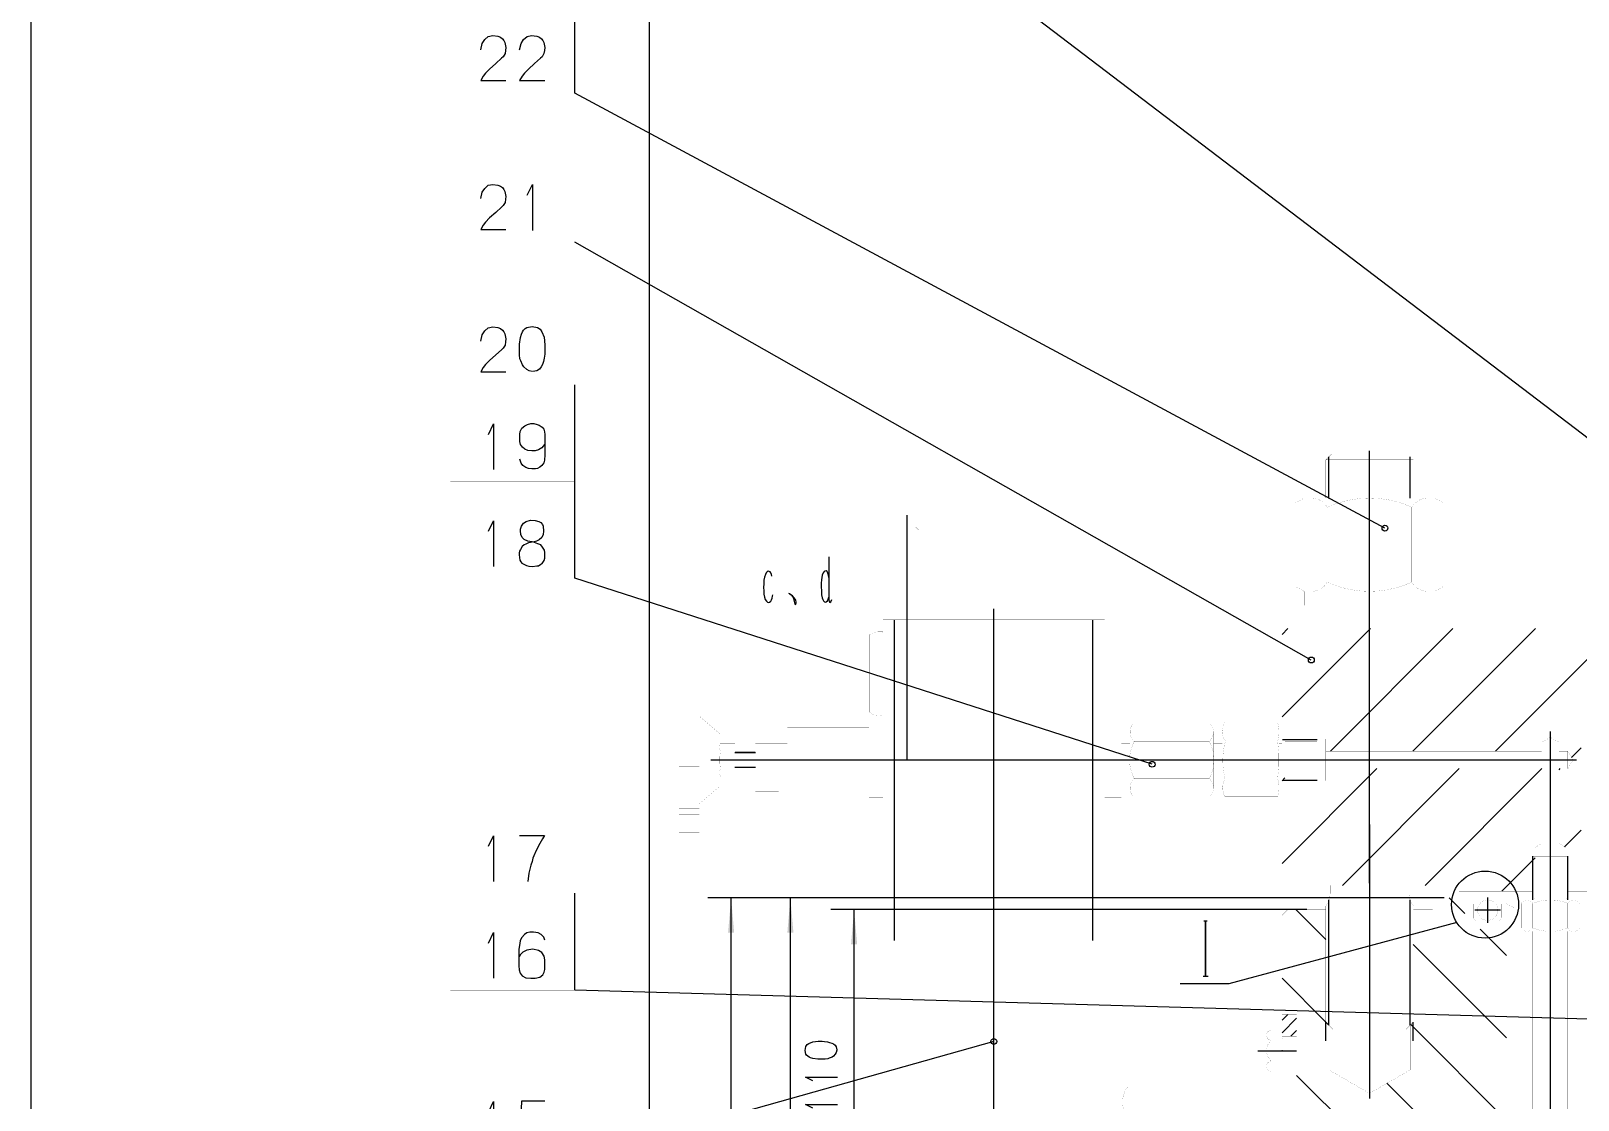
# Model space of a CAD drawing. Extents: x 0 to 2376, y 0 to 3364.
# Drawn here: x 0 to 531, y 1800 to 2167 of the extents above; entities that cross this region are included whole.
import ezdxf

# ---------------------------------------------------------------- set-up
doc = ezdxf.new("R2010")
doc.units = 0
doc.header["$MEASUREMENT"] = 0
doc.linetypes.add('中心线', pattern=[20.6, 15, -1.8, 2, -1.8])
for name, color, linetype in [('6', 7, 'Continuous'), ('7', 7, 'Continuous'), ('8', 7, 'Continuous'), ('9', 7, 'Continuous')]:
    doc.layers.add(name, color=color, linetype=linetype)

# ---------------------------------------------------------------- blocks, each defined once
blk = doc.blocks.new('BLKENT26')
at = {"layer": '6', "color": 1, "linetype": 'Continuous'}
blk.add_line((212.139, 794.521), (212.139, 2440.25), dxfattribs=at)
blk = doc.blocks.new('BLKENT27')
at = {"layer": '6', "color": 1, "linetype": 'Continuous'}
for p, q in [((437.515, 1865.68), (274.264, 1865.68)), ((282.264, 1752.68), (282.264, 1865.68)), ((389.924, 1752.68), (274.264, 1752.68))]:
    blk.add_line(p, q, dxfattribs=at)
at = {"layer": '6', "color": 2, "linetype": 'Continuous'}
for p, q in [((266.136, 1819.34), (266.752, 1819.74)), ((266.752, 1819.74), (268.096, 1820.26)), ((268.096, 1820.26), (269.888, 1820.48)), ((269.888, 1820.48), (271.344, 1820.48)), ((271.344, 1820.48), (272.128, 1820.44)), ((272.128, 1820.44), (273.136, 1820.29)), ((273.136, 1820.29), (273.864, 1820.11)), ((273.864, 1820.11), (274.592, 1819.89)), ((274.592, 1819.89), (275.152, 1819.6)), ((265.464, 1817.37), (265.744, 1818.68)), ((265.744, 1816.12), (265.464, 1817.37)), ((265.744, 1818.68), (266.136, 1819.34)), ((265.968, 1815.76), (265.744, 1816.12)), ((266.36, 1815.35), (265.968, 1815.76)), ((266.808, 1815.1), (266.36, 1815.35)), ((267.312, 1814.84), (266.808, 1815.1)), ((268.152, 1814.58), (267.312, 1814.84)), ((269.776, 1814.36), (268.152, 1814.58)), ((272.296, 1814.4), (271.736, 1814.36)), ((273.248, 1814.47), (272.296, 1814.4)), ((273.752, 1814.66), (273.248, 1814.47)), ((274.704, 1815.1), (273.752, 1814.66)), ((275.152, 1815.39), (274.704, 1815.1)), ((275.152, 1819.6), (275.768, 1819.16)), ((275.824, 1816.12), (275.152, 1815.39)), ((275.768, 1819.16), (276.104, 1818.54)), ((276.16, 1816.67), (275.824, 1816.12)), ((276.104, 1818.54), (276.328, 1817.55)), ((276.328, 1817.4), (276.16, 1816.67)), ((271.736, 1814.36), (269.776, 1814.36)), ((268.152, 1806.9), (265.632, 1808.14)), ((265.632, 1808.14), (276.608, 1808.14)), ((268.152, 1797.56), (265.632, 1798.81)), ((265.632, 1798.81), (276.608, 1798.81))]:
    blk.add_line(p, q, dxfattribs=at)
at = {"layer": '6', "color": 1, "linetype": 'Continuous'}
for points in [[(282.264, 1865.68), (283.31, 1853.73), (281.218, 1853.73)], [(282.264, 1752.68), (281.218, 1764.64), (283.31, 1764.64)]]:
    blk.add_solid(points, dxfattribs=at)
blk = doc.blocks.new('BLKENT29')
at = {"layer": '6', "color": 1, "linetype": 'Continuous'}
for p, q in [((484.647, 1869.66), (252.419, 1869.66)), ((260.419, 1499.68), (260.419, 1869.66))]:
    blk.add_line(p, q, dxfattribs=at)
blk.add_solid([(260.419, 1869.66), (261.465, 1857.71), (259.373, 1857.71)], dxfattribs=at)
blk = doc.blocks.new('BLKENT35')
at = {"layer": '6', "color": 1, "linetype": 'Continuous'}
for p, q in [((484.647, 1869.66), (232.097, 1869.66)), ((240.097, 1424.68), (240.097, 1869.66))]:
    blk.add_line(p, q, dxfattribs=at)
blk.add_solid([(240.097, 1869.66), (241.143, 1857.71), (239.051, 1857.71)], dxfattribs=at)
blk = doc.blocks.new('BLKENT43')
at = {"layer": '7', "color": 1, "linetype": 'Continuous'}
for p, q in [((429.013, 1827.69), (431.007, 1829.68)), ((429.013, 1823.44), (434.017, 1828.45)), ((432.073, 1822.26), (434.017, 1824.21))]:
    blk.add_line(p, q, dxfattribs=at)
blk = doc.blocks.new('BLKENT63')
at = {"layer": '7', "color": 1, "linetype": 'Continuous'}
for p, q in [((429.017, 1881.5), (461.501, 1913.98)), ((429.017, 1909.78), (430.017, 1910.78)), ((449.766, 1873.96), (489.786, 1913.98)), ((478.05, 1873.96), (518.07, 1913.98)), ((504.334, 1871.96), (515.767, 1883.39))]:
    blk.add_line(p, q, dxfattribs=at)
blk = doc.blocks.new('BLKENT64')
at = {"layer": '7', "color": 1, "linetype": 'Continuous'}
for p, q in [((491.667, 1864.28), (486.284, 1869.66)), ((444.017, 1855.36), (433.695, 1865.68)), ((506.017, 1849.93), (496.983, 1858.96)), ((506.017, 1821.64), (474.017, 1853.64)), ((444.017, 1827.07), (429.013, 1842.08)), ((445.096, 1825.99), (444.017, 1827.07)), ((506.017, 1793.36), (473.16, 1826.22)), ((453.126, 1789.68), (434.017, 1808.79)), ((506.017, 1765.07), (464.995, 1806.1)), ((506.017, 1736.79), (489.017, 1753.79)), ((506.017, 1708.51), (489.017, 1725.51)), ((506.017, 1680.22), (489.017, 1697.22)), ((506.017, 1651.94), (489.017, 1668.94)), ((506.017, 1623.65), (489.017, 1640.65)), ((506.017, 1595.37), (489.017, 1612.37)), ((506.017, 1567.08), (489.017, 1584.08)), ((506.017, 1538.8), (489.017, 1555.8)), ((506.017, 1510.52), (489.017, 1527.52))]:
    blk.add_line(p, q, dxfattribs=at)
blk = doc.blocks.new('BLKENT66')
at = {"layer": '7', "color": 1, "linetype": 'Continuous'}
for p, q in [((429.017, 1931.7), (459.301, 1961.98)), ((429.017, 1959.98), (431.017, 1961.98)), ((445.585, 1919.98), (487.585, 1961.98)), ((473.87, 1919.98), (515.87, 1961.98)), ((502.154, 1919.98), (544.154, 1961.98)), ((549.428, 1938.97), (565.016, 1954.56)), ((557.601, 1918.86), (586.222, 1947.48)), ((557.601, 1890.58), (593.017, 1925.99)), ((528.269, 1917.81), (531.601, 1921.14)), ((524.017, 1913.56), (524.438, 1913.98)), ((567.271, 1871.96), (593.017, 1897.71)), ((525.909, 1887.17), (531.601, 1892.86)), ((538.987, 1871.96), (556.663, 1889.64))]:
    blk.add_line(p, q, dxfattribs=at)
blk = doc.blocks.new('BLKENT83')
at = {"layer": '8', "color": 15, "linetype": 'Continuous'}
blk.add_line((0, 3364), (0, 0), dxfattribs=at)
at = {"layer": '8', "color": 7, "linetype": 'Continuous', "const_width": 0.03}
blk.add_lwpolyline([(100, 3324), (100, 40)], dxfattribs=at)
blk = doc.blocks.new('BLKENT105')
at = {"layer": '8', "color": 1, "linetype": 'Continuous'}
blk.add_line((330.172, 1820.43), (186.46, 1780.03), dxfattribs=at)
at = {"layer": '8', "color": 2, "linetype": 'Continuous'}
for p, q in [((156.865, 1796.19), (158.643, 1799.79)), ((158.643, 1799.79), (158.643, 1784.11)), ((168.264, 1799.95), (167.845, 1792.35)), ((176.211, 1799.95), (168.264, 1799.95)), ((167.845, 1792.35), (169.571, 1793.23)), ((169.571, 1793.23), (171.14, 1793.63)), ((171.14, 1793.63), (172.656, 1793.63)), ((172.656, 1793.63), (174.643, 1792.99)), ((174.643, 1792.99), (175.584, 1792.19)), ((175.584, 1792.19), (175.95, 1791.47)), ((175.95, 1791.47), (176.159, 1790.51)), ((176.264, 1788.91), (176.107, 1787.31)), ((176.159, 1790.51), (176.264, 1788.91)), ((167.845, 1786.35), (167.532, 1786.83)), ((168.107, 1785.79), (167.845, 1786.35)), ((169.362, 1784.75), (168.107, 1785.79)), ((170.303, 1784.35), (169.362, 1784.75)), ((171.087, 1784.19), (170.303, 1784.35)), ((172.97, 1784.19), (171.087, 1784.19)), ((174.277, 1784.75), (172.97, 1784.19)), ((175.323, 1785.63), (174.277, 1784.75)), ((175.793, 1786.43), (175.323, 1785.63)), ((176.107, 1787.31), (175.793, 1786.43))]:
    blk.add_line(p, q, dxfattribs=at)
at = {"layer": '8', "color": 1, "linetype": 'Continuous', "const_width": 0.03}
blk.add_lwpolyline([(186.46, 1780.03), (143.793, 1780.03)], dxfattribs=at)
at = {"layer": '8', "color": 1, "linetype": 'Continuous'}
blk.add_circle((330.172, 1820.43), 1, dxfattribs=at)
blk = doc.blocks.new('BLKENT106')
at = {"layer": '8', "color": 2, "linetype": 'Continuous'}
for p, q in [((156.865, 1854.19), (158.643, 1857.79)), ((158.643, 1857.79), (158.643, 1842.11)), ((169.205, 1857.07), (168.368, 1856.11)), ((170.042, 1857.63), (169.205, 1857.07)), ((171.035, 1857.87), (170.042, 1857.63)), ((172.342, 1857.87), (171.035, 1857.87)), ((173.911, 1857.71), (172.342, 1857.87)), ((174.957, 1857.15), (173.911, 1857.71)), ((175.898, 1856.19), (174.957, 1857.15)), ((167.636, 1854.03), (167.323, 1852.11)), ((167.323, 1852.11), (167.323, 1846.35)), ((167.793, 1855.07), (167.636, 1854.03)), ((168.368, 1856.11), (167.793, 1855.07)), ((170.042, 1851.79), (168.682, 1851.07)), ((172.133, 1852.03), (170.042, 1851.79)), ((174.015, 1851.63), (172.133, 1852.03)), ((175.166, 1850.99), (174.015, 1851.63)), ((176.264, 1855.15), (175.898, 1856.19)), ((167.323, 1846.35), (167.427, 1844.99)), ((167.793, 1850.19), (167.427, 1849.55)), ((168.682, 1851.07), (167.793, 1850.19)), ((175.95, 1849.71), (175.166, 1850.99)), ((176.264, 1848.43), (175.95, 1849.71)), ((176.264, 1846.27), (176.264, 1848.43)), ((176.264, 1845.15), (176.264, 1846.27)), ((167.427, 1844.99), (167.741, 1843.87)), ((167.741, 1843.87), (168.421, 1842.91)), ((168.421, 1842.91), (169.676, 1842.27)), ((169.676, 1842.27), (171.453, 1842.11)), ((171.453, 1842.11), (172.865, 1842.11)), ((172.865, 1842.11), (174.538, 1842.43)), ((174.538, 1842.43), (175.532, 1843.31)), ((175.532, 1843.31), (176.002, 1844.19)), ((176.002, 1844.19), (176.264, 1845.15))]:
    blk.add_line(p, q, dxfattribs=at)
at = {"layer": '8', "color": 1, "linetype": 'Continuous'}
blk.add_line((609.017, 1825.99), (186.46, 1838.03), dxfattribs=at)
at = {"layer": '8', "color": 1, "linetype": 'Continuous', "const_width": 0.03}
blk.add_lwpolyline([(186.46, 1838.03), (143.793, 1838.03)], dxfattribs=at)
at = {"layer": '8', "color": 1, "linetype": 'Continuous'}
blk.add_circle((609.017, 1825.99), 1, dxfattribs=at)
blk = doc.blocks.new('BLKENT107')
at = {"layer": '8', "color": 2, "linetype": 'Continuous'}
for p, q in [((156.865, 1887.39), (158.643, 1890.99)), ((158.643, 1890.99), (158.643, 1875.31)), ((167.479, 1891.07), (176.107, 1891.07)), ((175.375, 1889.87), (174.486, 1888.27)), ((176.107, 1891.07), (175.375, 1889.87)), ((172.447, 1884.03), (172.133, 1883.23)), ((173.231, 1885.87), (172.447, 1884.03)), ((174.486, 1888.27), (173.231, 1885.87)), ((170.774, 1878.11), (170.355, 1875.31)), ((171.087, 1879.47), (170.774, 1878.11)), ((171.401, 1880.83), (171.087, 1879.47)), ((171.872, 1882.19), (171.401, 1880.83)), ((172.133, 1883.23), (171.872, 1882.19))]:
    blk.add_line(p, q, dxfattribs=at)
at = {"layer": '8', "color": 1, "linetype": 'Continuous'}
blk.add_line((186.46, 1838.03), (186.46, 1871.23), dxfattribs=at)
at = {"layer": '8', "color": 1, "linetype": 'Continuous', "const_width": 0.03}
blk.add_lwpolyline([(186.46, 1871.23), (143.793, 1871.23)], dxfattribs=at)
blk = doc.blocks.new('BLKENT108')
at = {"layer": '8', "color": 2, "linetype": 'Continuous'}
for p, q in [((156.865, 1995.4), (158.643, 1999)), ((158.643, 1999), (158.643, 1983.32)), ((167.898, 1996.12), (168.159, 1997.16)), ((167.898, 1995.56), (167.898, 1996.12)), ((168.002, 1994.28), (167.898, 1995.56)), ((168.159, 1997.16), (168.891, 1998.12)), ((168.891, 1998.12), (169.832, 1998.76)), ((169.832, 1998.76), (171.296, 1999.16)), ((171.296, 1999.16), (172.865, 1999.08)), ((172.865, 1999.08), (174.172, 1998.76)), ((174.172, 1998.76), (174.8, 1998.36)), ((174.8, 1998.36), (175.375, 1997.64)), ((175.375, 1997.64), (175.636, 1997.08)), ((175.636, 1997.08), (175.793, 1995.4)), ((175.793, 1995.4), (175.636, 1994.28)), ((168.421, 1990.2), (167.845, 1989.16)), ((168.421, 1993.24), (168.002, 1994.28)), ((169.153, 1992.52), (168.421, 1993.24)), ((169.153, 1990.68), (168.421, 1990.2)), ((170.355, 1991.96), (169.153, 1992.52)), ((169.676, 1991), (169.153, 1990.68)), ((170.669, 1991.4), (169.676, 1991)), ((171.715, 1991.72), (170.355, 1991.96)), ((172.604, 1991.8), (170.669, 1991.4)), ((173.859, 1991.08), (172.081, 1991.72)), ((173.336, 1991.96), (172.604, 1991.8)), ((174.329, 1992.44), (173.336, 1991.96)), ((174.8, 1990.68), (173.859, 1991.08)), ((175.166, 1993.24), (174.329, 1992.44)), ((175.427, 1989.96), (174.8, 1990.68)), ((175.636, 1994.28), (175.166, 1993.24)), ((176.159, 1988.84), (175.427, 1989.96)), ((167.584, 1988.6), (167.427, 1987.96)), ((167.427, 1987.96), (167.427, 1987.24)), ((167.427, 1987.24), (167.479, 1986.36)), ((167.479, 1986.36), (167.689, 1985.48)), ((167.845, 1989.16), (167.584, 1988.6)), ((167.689, 1985.48), (168.002, 1984.92)), ((168.002, 1984.92), (168.368, 1984.44)), ((168.368, 1984.44), (168.996, 1984.04)), ((174.8, 1984.04), (175.323, 1984.36)), ((175.323, 1984.36), (175.584, 1984.68)), ((175.584, 1984.68), (175.95, 1985.32)), ((175.95, 1985.32), (176.264, 1986.12)), ((176.264, 1988.12), (176.159, 1988.84)), ((176.264, 1987.08), (176.264, 1988.12)), ((176.264, 1986.12), (176.264, 1987.08)), ((168.996, 1984.04), (169.885, 1983.64)), ((169.885, 1983.64), (170.774, 1983.4)), ((170.774, 1983.4), (171.976, 1983.24)), ((171.976, 1983.24), (173.44, 1983.48)), ((173.44, 1983.48), (174.015, 1983.56)), ((174.015, 1983.56), (174.8, 1984.04))]:
    blk.add_line(p, q, dxfattribs=at)
at = {"layer": '8', "color": 1, "linetype": 'Continuous'}
blk.add_line((384.47, 1915.47), (186.46, 1979.24), dxfattribs=at)
at = {"layer": '8', "color": 1, "linetype": 'Continuous', "const_width": 0.03}
blk.add_lwpolyline([(186.46, 1979.24), (143.793, 1979.24)], dxfattribs=at)
at = {"layer": '8', "color": 1, "linetype": 'Continuous'}
blk.add_circle((384.47, 1915.47), 1, dxfattribs=at)
blk = doc.blocks.new('BLKENT109')
at = {"layer": '8', "color": 2, "linetype": 'Continuous'}
for p, q in [((156.865, 2028.6), (158.643, 2032.2)), ((158.643, 2032.2), (158.643, 2016.52)), ((169.362, 2031.56), (170.251, 2032.04)), ((170.251, 2032.04), (171.453, 2032.28)), ((171.453, 2032.28), (172.394, 2032.28)), ((172.394, 2032.28), (173.597, 2032.04)), ((173.597, 2032.04), (174.277, 2031.8)), ((167.636, 2028.6), (167.793, 2029.64)), ((167.636, 2027.48), (167.636, 2028.6)), ((167.636, 2026.2), (167.636, 2027.48)), ((167.793, 2029.64), (168.368, 2030.68)), ((168.368, 2030.68), (169.362, 2031.56)), ((174.277, 2031.8), (174.643, 2031.56)), ((174.643, 2031.56), (175.27, 2031.08)), ((175.27, 2031.08), (175.845, 2030.36)), ((175.845, 2030.36), (176.159, 2029.48)), ((176.159, 2029.48), (176.211, 2028.6)), ((176.211, 2028.6), (176.211, 2024.92)), ((167.845, 2025.08), (167.636, 2026.2)), ((168.577, 2024.2), (167.845, 2025.08)), ((169.362, 2023.48), (168.577, 2024.2)), ((170.408, 2023.08), (169.362, 2023.48)), ((171.767, 2023), (170.408, 2023.08)), ((172.917, 2023), (171.767, 2023)), ((174.068, 2023.32), (172.917, 2023)), ((175.166, 2024.04), (174.068, 2023.32)), ((176.159, 2025.08), (175.166, 2024.04)), ((176.211, 2021.64), (176.055, 2019.72)), ((176.211, 2024.92), (176.211, 2021.64)), ((168.055, 2018.76), (167.636, 2020.12)), ((168.63, 2017.96), (168.055, 2018.76)), ((169.728, 2017.24), (168.63, 2017.96)), ((170.617, 2016.92), (169.728, 2017.24)), ((171.767, 2016.76), (170.617, 2016.92)), ((173.022, 2016.76), (171.767, 2016.76)), ((173.649, 2016.92), (173.022, 2016.76)), ((174.538, 2017.32), (173.649, 2016.92)), ((175.166, 2017.88), (174.538, 2017.32)), ((175.845, 2018.84), (175.166, 2017.88)), ((176.055, 2019.72), (175.845, 2018.84))]:
    blk.add_line(p, q, dxfattribs=at)
at = {"layer": '8', "color": 1, "linetype": 'Continuous'}
blk.add_line((186.46, 1979.24), (186.46, 2012.44), dxfattribs=at)
at = {"layer": '8', "color": 1, "linetype": 'Continuous', "const_width": 0.03}
blk.add_lwpolyline([(186.46, 2012.44), (143.793, 2012.44)], dxfattribs=at)
blk = doc.blocks.new('BLKENT110')
at = {"layer": '8', "color": 2, "linetype": 'Continuous'}
for p, q in [((154.774, 2062.76), (155.61, 2064.12)), ((155.61, 2064.12), (156.813, 2065.16)), ((156.813, 2065.16), (158.329, 2065.48)), ((158.329, 2065.48), (160.107, 2065.24)), ((160.107, 2065.24), (161.048, 2064.92)), ((161.048, 2064.92), (161.728, 2064.36)), ((161.728, 2064.36), (162.198, 2063.72)), ((162.198, 2063.72), (162.512, 2063.08)), ((168.211, 2063), (168.577, 2063.72)), ((168.577, 2063.72), (168.943, 2064.36)), ((168.943, 2064.36), (169.519, 2064.92)), ((169.519, 2064.92), (170.042, 2065.24)), ((170.042, 2065.24), (171.819, 2065.64)), ((171.819, 2065.64), (173.702, 2065.24)), ((173.702, 2065.24), (174.643, 2064.68)), ((174.643, 2064.68), (175.218, 2063.8)), ((175.218, 2063.8), (175.95, 2061.88)), ((154.251, 2060.6), (154.774, 2062.76)), ((162.564, 2059.24), (161.937, 2058.2)), ((162.512, 2063.08), (162.878, 2061.32)), ((162.774, 2060.36), (162.564, 2059.24)), ((162.878, 2061.32), (162.774, 2060.36)), ((167.532, 2059.48), (167.845, 2061.8)), ((167.532, 2056.68), (167.532, 2059.48)), ((167.845, 2061.8), (168.211, 2063)), ((175.95, 2061.88), (176.264, 2059.32)), ((176.264, 2059.32), (176.264, 2057.24)), ((157.283, 2053.96), (155.872, 2052.52)), ((159.375, 2055.88), (157.283, 2053.96)), ((161.362, 2057.64), (159.375, 2055.88)), ((161.937, 2058.2), (161.362, 2057.64)), ((167.584, 2055.88), (167.532, 2056.68)), ((167.689, 2054.52), (167.584, 2055.88)), ((167.95, 2053.8), (167.689, 2054.52)), ((168.577, 2052.44), (167.95, 2053.8)), ((175.741, 2053.64), (175.427, 2052.6)), ((176.002, 2054.68), (175.741, 2053.64)), ((176.211, 2056.12), (176.002, 2054.68)), ((176.264, 2057.24), (176.211, 2056.12)), ((155.087, 2051.48), (154.251, 2050.04)), ((154.251, 2050.04), (162.878, 2050.04)), ((155.872, 2052.52), (155.087, 2051.48)), ((168.996, 2051.8), (168.577, 2052.44)), ((170.042, 2050.84), (168.996, 2051.8)), ((170.826, 2050.36), (170.042, 2050.84)), ((171.872, 2050.12), (170.826, 2050.36)), ((173.492, 2050.44), (172.081, 2050.12)), ((174.381, 2050.92), (173.492, 2050.44)), ((175.009, 2051.8), (174.381, 2050.92)), ((175.427, 2052.6), (175.009, 2051.8))]:
    blk.add_line(p, q, dxfattribs=at)
at = {"layer": '8', "color": 1, "linetype": 'Continuous'}
blk.add_line((186.46, 2012.44), (186.46, 2045.64), dxfattribs=at)
at = {"layer": '8', "color": 1, "linetype": 'Continuous', "const_width": 0.03}
blk.add_lwpolyline([(186.46, 2045.64), (143.793, 2045.64)], dxfattribs=at)
blk = doc.blocks.new('BLKENT111')
at = {"layer": '8', "color": 2, "linetype": 'Continuous'}
for p, q in [((154.251, 2109.44), (154.774, 2111.6)), ((154.774, 2111.6), (155.61, 2112.96)), ((155.61, 2112.96), (156.813, 2114)), ((156.813, 2114), (158.329, 2114.32)), ((158.329, 2114.32), (160.107, 2114.08)), ((160.107, 2114.08), (161.048, 2113.76)), ((161.048, 2113.76), (161.728, 2113.2)), ((161.728, 2113.2), (162.198, 2112.56)), ((162.198, 2112.56), (162.512, 2111.92)), ((162.512, 2111.92), (162.878, 2110.16)), ((170.198, 2110.64), (171.976, 2114.24)), ((171.976, 2114.24), (171.976, 2098.56)), ((161.362, 2106.48), (159.375, 2104.72)), ((161.937, 2107.04), (161.362, 2106.48)), ((162.564, 2108.08), (161.937, 2107.04)), ((162.774, 2109.2), (162.564, 2108.08)), ((162.878, 2110.16), (162.774, 2109.2)), ((155.872, 2101.36), (155.087, 2100.32)), ((157.283, 2102.8), (155.872, 2101.36)), ((159.375, 2104.72), (157.283, 2102.8)), ((155.087, 2100.32), (154.251, 2098.88)), ((154.251, 2098.88), (162.878, 2098.88))]:
    blk.add_line(p, q, dxfattribs=at)
at = {"layer": '8', "color": 1, "linetype": 'Continuous'}
blk.add_line((439.055, 1951.23), (186.46, 2094.48), dxfattribs=at)
at = {"layer": '8', "color": 1, "linetype": 'Continuous', "const_width": 0.03}
blk.add_lwpolyline([(186.46, 2094.48), (143.793, 2094.48)], dxfattribs=at)
at = {"layer": '8', "color": 1, "linetype": 'Continuous'}
blk.add_circle((439.055, 1951.23), 1, dxfattribs=at)
blk = doc.blocks.new('BLKENT112')
at = {"layer": '8', "color": 2, "linetype": 'Continuous'}
for p, q in [((155.61, 2164.03), (156.813, 2165.07)), ((156.813, 2165.07), (158.329, 2165.39)), ((158.329, 2165.39), (160.107, 2165.15)), ((160.107, 2165.15), (161.048, 2164.83)), ((161.048, 2164.83), (161.728, 2164.27)), ((168.943, 2164.03), (170.146, 2165.07)), ((170.146, 2165.07), (171.662, 2165.39)), ((171.662, 2165.39), (173.44, 2165.15)), ((173.44, 2165.15), (174.381, 2164.83)), ((174.381, 2164.83), (175.061, 2164.27)), ((154.251, 2160.51), (154.774, 2162.67)), ((154.774, 2162.67), (155.61, 2164.03)), ((161.728, 2164.27), (162.198, 2163.63)), ((162.198, 2163.63), (162.512, 2162.99)), ((162.512, 2162.99), (162.878, 2161.23)), ((162.774, 2160.27), (162.564, 2159.15)), ((162.878, 2161.23), (162.774, 2160.27)), ((167.584, 2160.51), (168.107, 2162.67)), ((168.107, 2162.67), (168.943, 2164.03)), ((175.061, 2164.27), (175.532, 2163.63)), ((175.532, 2163.63), (175.845, 2162.99)), ((175.845, 2162.99), (176.211, 2161.23)), ((176.107, 2160.27), (175.898, 2159.15)), ((176.211, 2161.23), (176.107, 2160.27)), ((159.375, 2155.79), (157.283, 2153.87)), ((161.362, 2157.55), (159.375, 2155.79)), ((161.937, 2158.11), (161.362, 2157.55)), ((162.564, 2159.15), (161.937, 2158.11)), ((172.708, 2155.79), (170.617, 2153.87)), ((174.695, 2157.55), (172.708, 2155.79)), ((175.27, 2158.11), (174.695, 2157.55)), ((175.898, 2159.15), (175.27, 2158.11)), ((155.087, 2151.39), (154.251, 2149.95)), ((154.251, 2149.95), (162.878, 2149.95)), ((155.872, 2152.43), (155.087, 2151.39)), ((157.283, 2153.87), (155.872, 2152.43)), ((168.421, 2151.39), (167.584, 2149.95)), ((167.584, 2149.95), (176.211, 2149.95)), ((169.205, 2152.43), (168.421, 2151.39)), ((170.617, 2153.87), (169.205, 2152.43))]:
    blk.add_line(p, q, dxfattribs=at)
at = {"layer": '8', "color": 1, "linetype": 'Continuous'}
blk.add_line((464.304, 1996.46), (186.46, 2145.55), dxfattribs=at)
at = {"layer": '8', "color": 1, "linetype": 'Continuous', "const_width": 0.03}
blk.add_lwpolyline([(186.46, 2145.55), (143.793, 2145.55)], dxfattribs=at)
at = {"layer": '8', "color": 1, "linetype": 'Continuous'}
blk.add_circle((464.304, 1996.46), 1, dxfattribs=at)
blk = doc.blocks.new('BLKENT113')
at = {"layer": '8', "color": 2, "linetype": 'Continuous'}
for p, q in [((154.774, 2195.87), (155.61, 2197.23)), ((155.61, 2197.23), (156.813, 2198.27)), ((156.813, 2198.27), (158.329, 2198.59)), ((158.329, 2198.59), (160.107, 2198.35)), ((160.107, 2198.35), (161.048, 2198.03)), ((161.048, 2198.03), (161.728, 2197.47)), ((161.728, 2197.47), (162.198, 2196.83)), ((162.198, 2196.83), (162.512, 2196.19)), ((167.741, 2195.71), (168.055, 2196.35)), ((168.055, 2196.35), (168.368, 2196.99)), ((168.368, 2196.99), (168.891, 2197.63)), ((168.891, 2197.63), (169.362, 2198.11)), ((169.362, 2198.11), (169.989, 2198.43)), ((169.989, 2198.43), (170.721, 2198.59)), ((170.721, 2198.59), (172.499, 2198.59)), ((172.499, 2198.59), (173.597, 2198.51)), ((173.597, 2198.51), (174.538, 2198.19)), ((174.538, 2198.19), (175.27, 2197.71)), ((175.27, 2197.71), (175.793, 2197.15)), ((175.793, 2197.15), (176.159, 2196.35)), ((176.159, 2196.35), (176.316, 2195.39)), ((154.251, 2193.71), (154.774, 2195.87)), ((161.937, 2191.31), (161.362, 2190.75)), ((162.564, 2192.35), (161.937, 2191.31)), ((162.512, 2196.19), (162.878, 2194.43)), ((162.774, 2193.47), (162.564, 2192.35)), ((162.878, 2194.43), (162.774, 2193.47)), ((173.126, 2191.79), (171.976, 2191.55)), ((171.976, 2191.55), (172.917, 2191.47)), ((172.917, 2191.47), (174.434, 2191.15)), ((174.068, 2192.11), (173.126, 2191.79)), ((175.113, 2192.75), (174.068, 2192.11)), ((174.434, 2191.15), (175.166, 2190.91)), ((175.95, 2193.63), (175.113, 2192.75)), ((176.159, 2194.35), (175.95, 2193.63)), ((176.316, 2195.39), (176.159, 2194.35)), ((157.283, 2187.07), (155.872, 2185.63)), ((159.375, 2188.99), (157.283, 2187.07)), ((161.362, 2190.75), (159.375, 2188.99)), ((168.055, 2185.23), (167.532, 2186.43)), ((175.166, 2190.91), (175.845, 2190.27)), ((175.845, 2190.27), (176.421, 2189.31)), ((176.525, 2186.19), (176.159, 2185.15)), ((176.421, 2189.31), (176.577, 2188.43)), ((176.577, 2186.91), (176.525, 2186.19)), ((176.577, 2188.43), (176.577, 2186.91)), ((155.087, 2184.59), (154.251, 2183.15)), ((154.251, 2183.15), (162.878, 2183.15)), ((155.872, 2185.63), (155.087, 2184.59)), ((168.577, 2184.59), (168.055, 2185.23)), ((169.362, 2184.03), (168.577, 2184.59)), ((170.146, 2183.63), (169.362, 2184.03)), ((171.349, 2183.55), (170.146, 2183.63)), ((174.068, 2183.55), (171.349, 2183.55)), ((174.957, 2184.03), (174.068, 2183.55)), ((175.689, 2184.59), (174.957, 2184.03)), ((176.159, 2185.15), (175.689, 2184.59))]:
    blk.add_line(p, q, dxfattribs=at)
at = {"layer": '8', "color": 1, "linetype": 'Continuous'}
blk.add_line((186.46, 2145.55), (186.46, 2178.75), dxfattribs=at)
at = {"layer": '8', "color": 1, "linetype": 'Continuous', "const_width": 0.03}
blk.add_lwpolyline([(186.46, 2178.75), (143.793, 2178.75)], dxfattribs=at)
blk = doc.blocks.new('BLKENT115')
at = {"layer": '8', "color": 2, "linetype": 'Continuous'}
for p, q in [((154.251, 2306.79), (154.774, 2308.95)), ((154.774, 2308.95), (155.61, 2310.31)), ((155.61, 2310.31), (156.813, 2311.35)), ((156.813, 2311.35), (158.329, 2311.67)), ((158.329, 2311.67), (160.107, 2311.43)), ((160.107, 2311.43), (161.048, 2311.11)), ((161.048, 2311.11), (161.728, 2310.55)), ((161.728, 2310.55), (162.198, 2309.91)), ((162.198, 2309.91), (162.512, 2309.27)), ((162.512, 2309.27), (162.878, 2307.51)), ((168.264, 2311.75), (167.845, 2304.15)), ((176.211, 2311.75), (168.264, 2311.75)), ((161.362, 2303.83), (159.375, 2302.07)), ((161.937, 2304.39), (161.362, 2303.83)), ((162.564, 2305.43), (161.937, 2304.39)), ((162.774, 2306.55), (162.564, 2305.43)), ((162.878, 2307.51), (162.774, 2306.55)), ((167.845, 2304.15), (169.571, 2305.03)), ((169.571, 2305.03), (171.14, 2305.43)), ((171.14, 2305.43), (172.656, 2305.43)), ((172.656, 2305.43), (174.643, 2304.79)), ((174.643, 2304.79), (175.584, 2303.99)), ((175.584, 2303.99), (175.95, 2303.27)), ((175.95, 2303.27), (176.159, 2302.31)), ((155.087, 2297.67), (154.251, 2296.23)), ((155.872, 2298.71), (155.087, 2297.67)), ((157.283, 2300.15), (155.872, 2298.71)), ((159.375, 2302.07), (157.283, 2300.15)), ((167.845, 2298.15), (167.532, 2298.63)), ((168.107, 2297.59), (167.845, 2298.15)), ((169.362, 2296.55), (168.107, 2297.59)), ((175.323, 2297.43), (174.277, 2296.55)), ((175.793, 2298.23), (175.323, 2297.43)), ((176.107, 2299.11), (175.793, 2298.23)), ((176.264, 2300.71), (176.107, 2299.11)), ((176.159, 2302.31), (176.264, 2300.71)), ((154.251, 2296.23), (162.878, 2296.23)), ((170.303, 2296.15), (169.362, 2296.55)), ((171.087, 2295.99), (170.303, 2296.15)), ((172.97, 2295.99), (171.087, 2295.99)), ((174.277, 2296.55), (172.97, 2295.99))]:
    blk.add_line(p, q, dxfattribs=at)
at = {"layer": '8', "color": 1, "linetype": 'Continuous'}
blk.add_line((596.847, 1979.24), (186.46, 2291.83), dxfattribs=at)
at = {"layer": '8', "color": 1, "linetype": 'Continuous', "const_width": 0.03}
blk.add_lwpolyline([(186.46, 2291.83), (143.793, 2291.83)], dxfattribs=at)
at = {"layer": '8', "color": 1, "linetype": 'Continuous'}
blk.add_circle((596.847, 1979.24), 1, dxfattribs=at)
blk = doc.blocks.new('BLKENT165')
at = {"layer": '9', "color": 5, "linetype": '中心线'}
blk.add_line((521.017, 1855.16), (521.017, 1871.96), dxfattribs=at)
at = {"layer": '9', "color": 7, "linetype": 'Continuous', "const_width": 0.03}
for points in [[(515.017, 1867.8, 0.577414), (511.002, 1867.8, -0.1)], [(527.017, 1867.8, 0.19316), (515.017, 1867.8, -0.1)], [(531.032, 1867.8, 0.577397), (527.017, 1867.8, -0.1)], [(511.002, 1859.32, 0.577353), (515.017, 1859.32, -0.1)], [(515.017, 1859.32, 0.193162), (527.017, 1859.32, -0.1)], [(527.017, 1859.32, 0.577336), (531.032, 1859.32, -0.1)]]:
    blk.add_lwpolyline(points, format="xyb", dxfattribs=at)
for points in [[(511.002, 1859.32), (511.002, 1867.8)], [(513.009, 1868.96), (529.024, 1868.96)], [(515.017, 1859.32), (515.017, 1867.8)], [(527.017, 1867.8), (527.017, 1859.32)], [(531.032, 1859.32), (531.032, 1867.8)], [(513.009, 1858.16), (529.024, 1858.16)]]:
    blk.add_lwpolyline(points, dxfattribs=at)
blk = doc.blocks.new('BLKENT166')
at = {"layer": '9', "color": 5, "linetype": '中心线'}
blk.add_line((420.713, 1817.26), (434.017, 1817.26), dxfattribs=at)
at = {"layer": '9', "color": 7, "linetype": 'Continuous', "const_width": 0.03}
for points in [[(423.713, 1811.94), (423.713, 1822.59)], [(425.249, 1824.36), (429.013, 1824.36)], [(425.249, 1820.81), (429.013, 1820.81)], [(429.013, 1824.36), (429.013, 1810.16)], [(429.413, 1821.26), (434.017, 1821.26)], [(434.013, 1813.26), (434.013, 1821.26)], [(425.249, 1813.71), (429.013, 1813.71)], [(425.249, 1810.16), (429.013, 1810.16)], [(429.413, 1813.26), (434.017, 1813.26)]]:
    blk.add_lwpolyline(points, dxfattribs=at)
for points in [[(425.249, 1824.36, 0.864904), (425.249, 1820.81, -0.1)], [(425.249, 1820.81, 0.432488), (425.249, 1813.71, -0.1)], [(429.013, 1821.66, 0.414214), (429.413, 1821.26, -0.1)], [(425.249, 1813.71, 0.864895), (425.249, 1810.16, -0.1)], [(429.413, 1813.26, 0.414214), (429.013, 1812.86, -0.1)]]:
    blk.add_lwpolyline(points, format="xyb", dxfattribs=at)
at = {"layer": '9', "color": 1}
blk.add_point((429.013, 1817.26), dxfattribs=at)

msp = doc.modelspace()

# ---------------------------------------------------------------- linework, layer by layer
at = {"layer": '6'}
for p, q in [((459.017, 1874.76), (459.017, 2022.93)), ((445.096, 2006.6), (445.096, 2020.94)), ((472.937, 2006.77), (472.937, 2020.94)), ((300.393, 2000.87), (300.393, 1916.98)), ((273.64, 1986.59), (273.64, 1971.87)), ((251.574, 1979.63), (251.339, 1978.59)), ((251.862, 1980.51), (251.574, 1979.63)), ((252.15, 1981.15), (251.862, 1980.51)), ((252.411, 1981.47), (252.15, 1981.15)), ((252.855, 1981.71), (252.411, 1981.47)), ((253.169, 1981.63), (252.855, 1981.71)), ((253.483, 1981.47), (253.169, 1981.63)), ((253.77, 1981.07), (253.483, 1981.47)), ((253.927, 1980.59), (253.77, 1981.07)), ((254.11, 1979.95), (253.927, 1980.59)), ((271.208, 1979.55), (271.078, 1978.67)), ((271.313, 1980.27), (271.208, 1979.55)), ((271.653, 1981.07), (271.313, 1980.27)), ((272.019, 1981.63), (271.653, 1981.07)), ((272.254, 1981.71), (272.019, 1981.63)), ((272.646, 1981.79), (272.254, 1981.71)), ((273.012, 1981.55), (272.646, 1981.79)), ((273.3, 1980.99), (273.012, 1981.55)), ((273.509, 1980.27), (273.3, 1980.99)), ((273.614, 1979.55), (273.509, 1980.27)), ((251.261, 1977.39), (251.208, 1976.11)), ((251.208, 1976.11), (251.261, 1974.99)), ((251.339, 1978.59), (251.261, 1977.39)), ((251.261, 1974.99), (251.365, 1973.79)), ((251.365, 1973.79), (251.548, 1972.83)), ((254.32, 1973.07), (254.424, 1973.63)), ((259.731, 1974.11), (260.254, 1973.87)), ((261.195, 1973.23), (260.15, 1973.95)), ((260.254, 1973.87), (260.725, 1973.55)), ((260.725, 1973.55), (261.143, 1972.99)), ((271.025, 1977.55), (270.999, 1976.35)), ((270.999, 1976.35), (271.052, 1974.91)), ((271.078, 1978.67), (271.025, 1977.55)), ((271.052, 1974.91), (271.13, 1973.63)), ((271.13, 1973.63), (271.287, 1972.59)), ((251.548, 1972.83), (251.81, 1972.03)), ((251.81, 1972.03), (252.202, 1971.39)), ((252.202, 1971.39), (252.542, 1971.07)), ((252.542, 1971.07), (252.96, 1970.91)), ((252.96, 1970.91), (253.3, 1971.07)), ((253.3, 1971.07), (253.692, 1971.39)), ((253.692, 1971.39), (253.927, 1971.87)), ((253.927, 1971.87), (254.163, 1972.43)), ((254.163, 1972.43), (254.32, 1973.07)), ((261.143, 1972.99), (261.509, 1972.27)), ((261.77, 1972.59), (261.195, 1973.23)), ((261.509, 1972.27), (261.718, 1971.31)), ((261.718, 1971.31), (261.98, 1970.43)), ((262.241, 1971.71), (261.77, 1972.59)), ((261.98, 1970.43), (262.241, 1970.27)), ((262.398, 1971.07), (262.241, 1971.71)), ((262.241, 1970.27), (262.398, 1970.67)), ((262.398, 1970.67), (262.398, 1971.07)), ((271.287, 1972.59), (271.496, 1972.03)), ((271.496, 1972.03), (271.731, 1971.55)), ((271.731, 1971.55), (272.071, 1971.15)), ((272.071, 1971.15), (272.516, 1971.07)), ((272.516, 1971.07), (272.725, 1971.15)), ((272.725, 1971.15), (273.091, 1971.55)), ((273.091, 1971.55), (273.378, 1972.11)), ((273.378, 1972.11), (273.614, 1972.75)), ((273.64, 1971.87), (273.744, 1971.31)), ((273.744, 1971.31), (273.901, 1970.99)), ((273.901, 1970.99), (274.293, 1971.23)), ((274.293, 1971.23), (274.581, 1971.95)), ((330.172, 1773.67), (330.172, 1968.79)), ((296.172, 1855.02), (296.172, 1965.02)), ((364.172, 1855.02), (364.172, 1965.02)), ((521.017, 1478.82), (521.017, 1926.66)), ((429.217, 1923.98), (441.021, 1923.98)), ((233.191, 1916.98), (300.393, 1916.98)), ((241.399, 1919.47), (248.399, 1919.47)), ((294.41, 1916.98), (433.68, 1916.98)), ((425.024, 1916.98), (530.017, 1916.98)), ((241.399, 1914.47), (248.399, 1914.47)), ((429.217, 1909.98), (441.021, 1909.98)), ((459.017, 1894.82), (459.017, 1800.89)), ((515.017, 1868.96), (515.017, 1883.96)), ((527.017, 1868.96), (527.017, 1883.96)), ((445.096, 1825.99), (445.097, 1868.97)), ((472.937, 1825.99), (472.937, 1868.97)), ((499.517, 1869.82), (499.517, 1861.1)), ((503.875, 1865.46), (495.159, 1865.46)), ((403.374, 1861.66), (402.223, 1861.66)), ((402.642, 1861.66), (402.642, 1842.86)), ((402.851, 1842.86), (402.851, 1861.66)), ((488.936, 1861.19), (410.713, 1840.24)), ((401.91, 1842.86), (403.635, 1842.86)), ((410.713, 1840.24), (394.068, 1840.24)), ((444.017, 1820.68), (444.017, 1827.07)), ((474.017, 1820.68), (474.017, 1827.07))]:
    msp.add_line(p, q, dxfattribs=at)
at = {"layer": '6', "const_width": 0.03}
for points in [[(446.017, 2021.86), (444.017, 2019.86)], [(472.017, 2021.86), (446.017, 2021.86)], [(474.017, 2019.86), (472.017, 2021.86)], [(474.017, 2019.86), (444.017, 2019.86)], [(444.017, 2006.77), (444.017, 2019.86)], [(474.017, 2006.77), (474.017, 2019.86)], [(433.592, 2005.04), (436.592, 2006.77)], [(436.592, 2006.77), (481.442, 2006.77)], [(484.442, 2005.04), (481.442, 2006.77)], [(433.592, 1976.5), (433.592, 2005.04)], [(444.518, 1977.92), (444.518, 2003.62)], [(473.517, 1977.92), (473.517, 2003.62)], [(484.442, 1976.5), (484.442, 2005.04)], [(296.393, 1995.84), (297.393, 1996.84)], [(296.393, 1995.84), (304.393, 1995.84)], [(296.393, 1965.02), (296.393, 1995.84)], [(297.393, 1996.84), (303.393, 1996.84)], [(304.393, 1995.84), (303.393, 1996.84)], [(304.393, 1965.02), (304.393, 1995.84)], [(433.592, 1976.5), (436.592, 1974.77)], [(459.017, 1974.77), (436.593, 1974.77)], [(436.593, 1969.98), (436.593, 1974.77)], [(459.017, 1974.77), (481.442, 1974.77)], [(484.442, 1976.5), (481.442, 1974.77)], [(481.442, 1969.98), (481.442, 1974.77)], [(434.017, 1969.98), (434.017, 1961.98)], [(434.017, 1969.98), (484.017, 1969.98)], [(484.017, 1961.98), (484.017, 1969.98)], [(292.172, 1965.02), (368.172, 1965.02)], [(292.172, 1965.02), (292.172, 1855.02)], [(368.172, 1965.02), (368.172, 1855.02)], [(287.559, 1933.45), (287.559, 1959.98)], [(290.734, 1960.89), (292.172, 1960.89)], [(431.017, 1961.98), (429.017, 1959.98)], [(429.017, 1875.96), (429.017, 1959.98)], [(431.017, 1961.98), (565.016, 1961.98)], [(222.191, 1941.98), (222.191, 1891.98)], [(222.191, 1941.98), (229.191, 1941.98)], [(229.191, 1891.98), (229.191, 1941.98)], [(222.191, 1935.59), (229.191, 1935.59)], [(222.191, 1933.54), (229.191, 1933.54)], [(229.191, 1931.98), (236.191, 1925.98)], [(292.172, 1932.03), (290.582, 1932.03)], [(236.191, 1907.98), (236.191, 1925.98)], [(256.393, 1927.93), (248.393, 1927.93)], [(248.393, 1927.93), (248.393, 1906.03)], [(256.393, 1927.93), (256.393, 1906.03)], [(287.393, 1927.98), (259.393, 1927.98)], [(259.393, 1927.98), (259.393, 1905.98)], [(287.393, 1929.98), (287.393, 1903.98)], [(292.172, 1929.98), (287.393, 1929.98)], [(368.172, 1929.98), (373.915, 1929.98)], [(373.915, 1929.98), (373.915, 1903.98)], [(376.915, 1907.33), (376.915, 1926.56)], [(404.247, 1929.65), (378.172, 1929.65)], [(405.504, 1907.33), (405.504, 1926.56)], [(408.504, 1925.94), (408.504, 1907.33)], [(409.427, 1929.72), (427.504, 1929.72)], [(427.97, 1926.54), (427.97, 1916.98)], [(241.399, 1922.72), (236.399, 1922.72)], [(241.399, 1911.22), (241.399, 1922.72)], [(248.393, 1922.73), (256.393, 1922.73)], [(256.393, 1922.73), (259.393, 1922.73)], [(376.915, 1922.48), (373.915, 1922.48)], [(404.068, 1923.3), (378.172, 1923.3)], [(405.504, 1922.48), (408.504, 1922.48)], [(409.605, 1923.37), (427.504, 1923.37)], [(427.97, 1922.48), (429.017, 1922.48)], [(430.017, 1923.18), (429.017, 1924.18)], [(441.021, 1923.18), (430.017, 1923.18)], [(430.017, 1910.78), (430.017, 1923.18)], [(441.021, 1909.83), (441.021, 1924.13)], [(444.021, 1924.13), (441.021, 1924.13)], [(444.021, 1909.83), (444.021, 1924.13)], [(518.017, 1922.98), (521.017, 1924.71)], [(524.017, 1922.98), (518.017, 1922.98)], [(518.017, 1919.98), (518.017, 1922.98)], [(524.017, 1922.98), (521.017, 1924.71)], [(524.017, 1919.98), (524.017, 1922.98)], [(222.191, 1919.13), (229.191, 1919.13)], [(241.399, 1919.84), (236.399, 1919.84)], [(241.399, 1919.97), (248.399, 1919.97)], [(427.97, 1916.98), (427.97, 1907.49)], [(518.017, 1919.98), (444.021, 1919.98)], [(524.017, 1913.98), (518.017, 1919.98)], [(518.017, 1913.98), (524.017, 1919.98)], [(527.017, 1919.98), (524.017, 1919.98)], [(527.016, 1919.98), (528.749, 1916.98)], [(527.016, 1913.98), (528.749, 1916.98)], [(527.017, 1919.98), (527.017, 1913.98)], [(222.191, 1914.82), (229.191, 1914.82)], [(241.399, 1914.09), (236.399, 1914.09)], [(241.399, 1911.22), (236.399, 1911.22)], [(241.399, 1913.97), (248.399, 1913.97)], [(248.393, 1910.67), (256.393, 1910.67)], [(256.393, 1911.23), (259.393, 1911.23)], [(376.915, 1911.48), (373.915, 1911.48)], [(404.068, 1910.59), (378.172, 1910.59)], [(405.504, 1911.48), (408.504, 1911.48)], [(409.427, 1910.67), (427.504, 1910.67)], [(427.97, 1911.48), (429.017, 1911.48)], [(430.017, 1910.78), (429.017, 1909.78)], [(441.021, 1910.78), (430.017, 1910.78)], [(518.017, 1913.98), (444.021, 1913.98)], [(518.017, 1888.26), (518.017, 1913.98)], [(527.017, 1913.98), (524.017, 1913.98)], [(524.017, 1888.26), (524.017, 1913.98)], [(229.191, 1901.98), (236.191, 1907.98)], [(256.393, 1906.03), (248.393, 1906.03)], [(287.393, 1905.98), (259.393, 1905.98)], [(444.021, 1909.83), (441.021, 1909.83)], [(222.191, 1900.42), (229.191, 1900.42)], [(287.393, 1903.98), (292.172, 1903.98)], [(368.172, 1903.98), (373.915, 1903.98)], [(404.247, 1904.25), (378.172, 1904.25)], [(409.427, 1904.32), (427.504, 1904.32)], [(222.191, 1898.37), (229.191, 1898.37)], [(222.191, 1891.98), (229.191, 1891.98)], [(515.017, 1883.96), (527.017, 1883.96)], [(515.767, 1886.96), (518.017, 1888.26)], [(515.767, 1869.96), (515.767, 1886.96)], [(526.267, 1886.96), (515.767, 1886.96)], [(518.017, 1888.26), (524.017, 1888.26)], [(518.017, 1883.96), (518.017, 1883.96)], [(526.267, 1886.96), (524.017, 1888.26)], [(524.017, 1883.96), (524.017, 1883.96)], [(526.267, 1869.96), (526.267, 1886.96)], [(429.017, 1875.96), (431.017, 1873.96)], [(431.017, 1873.96), (489.667, 1873.96)], [(445.517, 1871.53), (445.517, 1873.96)], [(472.517, 1871.53), (472.517, 1873.96)], [(489.667, 1868.96), (489.667, 1873.96)], [(484.647, 1869.66), (480.667, 1865.68)], [(489.667, 1869.66), (484.647, 1869.66)], [(489.667, 1871.96), (515.017, 1871.96)], [(489.667, 1867.68), (489.667, 1869.66)], [(489.667, 1868.96), (600.017, 1868.96)], [(489.667, 1867.68), (496.811, 1867.68)], [(491.667, 1867.68), (491.667, 1858.96)], [(494.667, 1862.96), (494.667, 1867.48)], [(502.223, 1867.68), (511.002, 1867.68)], [(504.367, 1862.96), (504.367, 1867.48)], [(506.017, 1867.68), (509.017, 1865.95)], [(515.767, 1869.96), (515.017, 1868.96)], [(521.017, 1868.96), (515.017, 1868.96)], [(526.267, 1869.96), (515.767, 1869.96)], [(527.017, 1868.96), (521.017, 1868.96)], [(526.267, 1869.96), (527.017, 1868.96)], [(527.017, 1871.96), (593.017, 1871.96)], [(431.013, 1865.68), (429.013, 1863.68)], [(429.013, 1804.68), (429.013, 1863.68)], [(444.017, 1865.68), (431.013, 1865.68)], [(474.017, 1866.86), (444.017, 1866.86)], [(444.017, 1827.07), (444.017, 1866.86)], [(474.017, 1827.07), (474.017, 1866.86)], [(480.667, 1865.68), (474.017, 1865.68)], [(509.017, 1474.68), (509.017, 1865.95)], [(509.017, 1865.95), (511.002, 1865.95)], [(491.667, 1858.96), (506.017, 1858.96)], [(495.667, 1861.96), (503.367, 1861.96)], [(506.017, 1474.62), (506.017, 1858.96)], [(515.017, 1478.82), (515.017, 1858.16)], [(527.017, 1478.82), (527.017, 1858.2)], [(292.172, 1855.02), (368.172, 1855.02)], [(319.172, 1778.33), (319.172, 1855.02)], [(341.172, 1778.33), (341.172, 1855.02)], [(509.017, 1850.68), (509.06, 1850.68)], [(434.017, 1829.68), (429.013, 1829.68)], [(434.017, 1829.68), (434.017, 1794.68)], [(474.017, 1827.07), (444.017, 1827.07)], [(446.517, 1824.57), (444.017, 1827.07)], [(445.096, 1810.68), (445.096, 1825.99)], [(471.517, 1824.57), (474.017, 1827.07)], [(472.937, 1810.68), (472.937, 1825.99)], [(429.013, 1822.26), (434.017, 1822.26)], [(444.017, 1820.68), (446.517, 1820.68)], [(446.517, 1824.57), (471.517, 1824.57)], [(446.517, 1809.86), (446.517, 1824.57)], [(471.517, 1809.86), (471.517, 1824.57)], [(474.017, 1820.68), (471.517, 1820.68)], [(429.013, 1812.26), (434.017, 1812.26)], [(445.096, 1810.68), (446.517, 1810.68)], [(445.096, 1810.68), (459.017, 1802.64)], [(446.517, 1809.86), (471.517, 1809.86)], [(472.937, 1810.68), (459.017, 1802.64)], [(472.937, 1810.68), (471.517, 1810.68)], [(429.013, 1804.68), (376.41, 1804.68)], [(451.713, 1806.86), (466.32, 1806.86)]]:
    msp.add_lwpolyline(points, dxfattribs=at)
for points in [[(444.518, 2003.62, 0.267978), (439.055, 2006.77, -0.1)], [(459.017, 2006.77, 0.107489), (444.518, 2003.62, -0.1)], [(473.517, 2003.62, 0.107489), (459.017, 2006.77, -0.1)], [(478.979, 2006.77, 0.267978), (473.517, 2003.62, -0.1)], [(439.055, 1974.77, 0.267942), (444.518, 1977.92, -0.1)], [(444.518, 1977.92, 0.107486), (459.017, 1974.77, -0.1)], [(459.017, 1974.77, 0.107486), (473.517, 1977.92, -0.1)], [(473.517, 1977.92, 0.267942), (478.979, 1974.77, -0.1)], [(292.172, 1960.72, 0.202609), (287.559, 1959.98, -0.1)], [(287.559, 1933.45, 0.309681), (292.172, 1932.47, -0.1)], [(378.172, 1929.65, 0.423726), (378.35, 1923.3, -0.1)], [(404.068, 1923.3, 0.423726), (404.247, 1929.65, -0.1)], [(409.427, 1929.72, 0.333599), (409.605, 1923.37, -0.1)], [(427.504, 1923.37, 0.149229), (427.504, 1929.72, -0.1)], [(236.399, 1922.72, 0.146849), (236.399, 1919.84, -0.1)], [(378.35, 1923.3, 0.256939), (378.35, 1910.59, -0.1)], [(404.068, 1910.59, 0.256939), (404.068, 1923.3, -0.1)], [(409.605, 1923.37, 0.129618), (409.427, 1910.67, -0.1)], [(427.504, 1910.67, 0.0733798), (427.504, 1923.37, -0.1)], [(236.399, 1919.84, 0.0722502), (236.399, 1914.09, -0.1)], [(236.399, 1914.09, 0.146849), (236.399, 1911.22, -0.1)], [(378.35, 1910.59, 0.424323), (378.172, 1904.25, -0.1)], [(404.247, 1904.25, 0.424323), (404.068, 1910.59, -0.1)], [(409.427, 1910.67, 0.232946), (409.427, 1904.32, -0.1)], [(427.504, 1904.32, 0.149229), (427.504, 1910.67, -0.1)], [(444.017, 1866.86, 0.156846), (445.517, 1871.53, -0.1)], [(472.517, 1871.53, 0.156853), (474.017, 1866.86, -0.1)], [(494.667, 1867.48, 0.414214), (494.467, 1867.68, -0.1)], [(504.567, 1867.68, 0.414214), (504.367, 1867.48, -0.1)], [(494.667, 1862.96, 0.414214), (495.667, 1861.96, -0.1)], [(503.367, 1861.96, 0.414214), (504.367, 1862.96, -0.1)], [(375.544, 1804.18, 0.267949), (375.544, 1795.18, -0.1)], [(376.41, 1804.68, 0.267949), (375.544, 1804.18, -0.1)]]:
    msp.add_lwpolyline(points, format="xyb", dxfattribs=at)
msp.add_lwpolyline([(496.017, 1865.46, 1), (503.017, 1865.46, 1)], format="xyb", close=True, dxfattribs=at)
at = {"layer": '6'}
msp.add_circle((498.624, 1867.37), 11.491, dxfattribs=at)

# ---------------------------------------------------------------- block references
for name in ['BLKENT83', 'BLKENT26', 'BLKENT115', 'BLKENT113', 'BLKENT112', 'BLKENT111', 'BLKENT110', 'BLKENT109', 'BLKENT108', 'BLKENT66', 'BLKENT63', 'BLKENT107', 'BLKENT35', 'BLKENT29', 'BLKENT64', 'BLKENT165', 'BLKENT27', 'BLKENT106', 'BLKENT43', 'BLKENT105', 'BLKENT166']:
    msp.add_blockref(name, (0, 0), dxfattribs=at)

doc.saveas('drawing.dxf')
